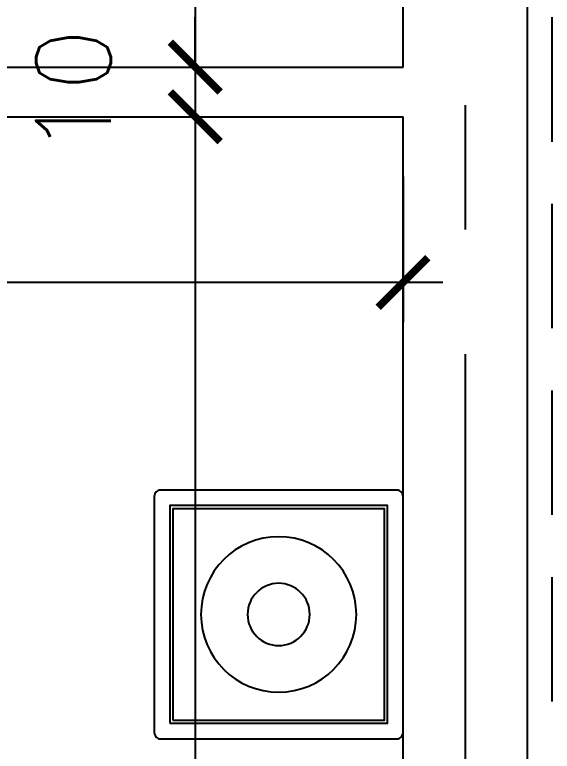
# Model space of a CAD drawing. Header units: centimetres. Extents: x -2093 to 2270, y -504 to 3084.
# Drawn here: x -508.1 to -400, y 1080.5 to 1228.5 of the extents above; entities that cross this region are included whole.
import ezdxf

# ---------------------------------------------------------------- set-up
doc = ezdxf.new("R2010")
doc.units = ezdxf.units.CM
doc.header["$LTSCALE"] = 100
doc.header["$MEASUREMENT"] = 0
doc.linetypes.add('GRID$0$GRID$0$XREF GRID$0$GRIDS$0$CENTER', pattern=[2, 1.25, -0.25, 0.25, -0.25])
doc.linetypes.add('HIDDEN', pattern=[0.375, 0.25, -0.125])
for name, color, linetype in [('CAR', 1, 'Continuous'), ('DIM IN', 1, 'Continuous'), ('FURNITURE', 111, 'Continuous'), ('GRID$0$XREF GRID', 11, 'GRID$0$GRID$0$XREF GRID$0$GRIDS$0$CENTER'), ('HIDDEN -03', 8, 'HIDDEN'), ('WALL-01', 7, 'Continuous')]:
    doc.layers.add(name, color=color, linetype=linetype)
doc.styles.add('22', font='romans.shx')
doc.dimstyles.new('100', dxfattribs={"dimtxt": 15, "dimasz": 10, "dimexe": 8, "dimexo": 12, "dimgap": 6, "dimtad": 1, "dimdec": 0, "dimzin": 0, "dimdsep": 46, "dimtxsty": '22', "dimblk": 'ARCHTICK', "dimcen": 30, "dimdle": 8, "dimclrd": 1, "dimclre": 1, "dimclrt": 2, "dimadec": 0, "dimazin": 0, "dimtfac": 1, "dimtdec": 0, "dimtmove": 2, "dimatfit": 3, "dimldrblk": 'OBLIQUE', "dimfxl": 100, "dimtolj": 1, "dimtzin": 0, "dimarcsym": 0})

# ---------------------------------------------------------------- blocks, each defined once
blk = doc.blocks.new('GRID')
at = {"layer": 'GRID$0$XREF GRID'}
blk.add_line((-417.5, 2960.33, 0), (-417.5, 522.76), dxfattribs=at)
blk = doc.blocks.new('CT2')
at = {"layer": 'FURNITURE'}
blk.add_lwpolyline([(-0.88, -0.37), (-48.38, -0.37, -0.414214), (-49.63, 0.88), (-49.63, 48.38, -0.414214), (-48.38, 49.63), (-0.88, 49.63, -0.414214), (0.37, 48.38), (0.37, 0.88, -0.414214)], format="xyb", close=True, dxfattribs=at)
for points in [[(-2.76, 2.76), (-46.51, 2.76), (-46.51, 46.51), (-2.76, 46.51)], [(-3.38, 3.38), (-45.88, 3.38), (-45.88, 45.88), (-3.38, 45.88)]]:
    blk.add_lwpolyline(points, close=True, dxfattribs=at)
for radius in [15.62, 6.25]:
    blk.add_circle((-24.63, 24.63), radius, dxfattribs=at)
blk = doc.blocks.new('_ARCHTICK')
at = {"color": 0, "linetype": 'ByBlock', "const_width": 0.15}
blk.add_lwpolyline([(-0.5, -0.5), (0.5, 0.5)], dxfattribs=at)
blk = doc.blocks.new('*D243')
at = {"layer": 'Defpoints', "color": 0, "transparency": 16777216}
for p in [(-840, 1208), (-430, 1208), (-840, 1174.7)]:
    blk.add_point(p, dxfattribs=at)
at = {"layer": 'DIM IN', "color": 1, "lineweight": -2, "transparency": 16777216}
for p, q in [((-840, 1196), (-840, 1166.7)), ((-430, 1196), (-430, 1166.7)), ((-422, 1174.7), (-848, 1174.7))]:
    blk.add_line(p, q, dxfattribs=at)
at = {"layer": 'DIM IN', "color": 1, "lineweight": -2, "transparency": 16777216, "xscale": 10, "yscale": 10, "zscale": 10, "rotation": 180}
blk.add_blockref('_ARCHTICK', (-840, 1174.7), dxfattribs=at)
at = {"layer": 'DIM IN', "color": 1, "lineweight": -2, "transparency": 16777216, "xscale": 10, "yscale": 10, "zscale": 10}
blk.add_blockref('_ARCHTICK', (-430, 1174.7), dxfattribs=at)
at = {"layer": 'DIM IN', "color": 2, "transparency": 16777216, "insert": (-635, 1188.2), "char_height": 15, "attachment_point": 5, "style": '22'}
blk.add_mtext('\\A1;410', dxfattribs=at)
blk = doc.blocks.new('_OBLIQUE')
at = {"color": 0, "linetype": 'ByBlock'}
blk.add_line((-0.5, -0.5), (0.5, 0.5), dxfattribs=at)
blk = doc.blocks.new('*D303')
at = {"layer": 'Defpoints', "color": 0, "transparency": 16777216}
for p in [(-471.77, 1428), (-471.77, 1218), (-471.77, 1218)]:
    blk.add_point(p, dxfattribs=at)
at = {"layer": 'DIM IN', "color": 1, "lineweight": -2, "transparency": 16777216}
for p, q in [((-471.77, 1436), (-471.77, 1210)), ((-483.77, 1428), (-479.77, 1428)), ((-483.77, 1218), (-479.77, 1218))]:
    blk.add_line(p, q, dxfattribs=at)
at = {"layer": 'DIM IN', "color": 1, "lineweight": -2, "transparency": 16777216, "xscale": 10, "yscale": 10, "zscale": 10}
for p, rotation in [((-471.77, 1428), 90), ((-471.77, 1218), 270)]:
    blk.add_blockref('_ARCHTICK', p, dxfattribs=dict(at, rotation=rotation))
at = {"layer": 'DIM IN', "color": 2, "transparency": 16777216, "insert": (-485.27, 1323), "char_height": 15, "attachment_point": 5, "rotation": 90, "style": '22'}
blk.add_mtext('\\A1;210', dxfattribs=at)
blk = doc.blocks.new('*D304')
at = {"layer": 'Defpoints', "color": 0, "transparency": 16777216}
for p in [(-471.77, 1218), (-471.77, 1208), (-471.77, 1208)]:
    blk.add_point(p, dxfattribs=at)
at = {"layer": 'DIM IN', "color": 1, "lineweight": -2, "transparency": 16777216}
for p, q in [((-471.77, 1218), (-471.77, 1228)), ((-483.77, 1218), (-479.77, 1218)), ((-471.77, 1218), (-471.77, 1208)), ((-483.77, 1208), (-479.77, 1208)), ((-471.77, 1208), (-471.77, 1198))]:
    blk.add_line(p, q, dxfattribs=at)
at = {"layer": 'DIM IN', "color": 1, "lineweight": -2, "transparency": 16777216, "xscale": 10, "yscale": 10, "zscale": 10}
for p, rotation in [((-471.77, 1218), 270), ((-471.77, 1208), 90)]:
    blk.add_blockref('_ARCHTICK', p, dxfattribs=dict(at, rotation=rotation))
at = {"layer": 'DIM IN', "color": 2, "transparency": 16777216, "insert": (-496.27, 1213), "char_height": 15, "attachment_point": 5, "rotation": 90, "style": '22'}
blk.add_mtext('\\A1;10', dxfattribs=at)
blk = doc.blocks.new('*D305')
at = {"layer": 'Defpoints', "color": 0, "transparency": 16777216}
for p in [(-471.77, 1208), (-471.77, 788), (-471.77, 788)]:
    blk.add_point(p, dxfattribs=at)
at = {"layer": 'DIM IN', "color": 1, "lineweight": -2, "transparency": 16777216}
for p, q in [((-471.77, 1216), (-471.77, 780)), ((-483.77, 1208), (-479.77, 1208)), ((-483.77, 788), (-479.77, 788))]:
    blk.add_line(p, q, dxfattribs=at)
at = {"layer": 'DIM IN', "color": 1, "lineweight": -2, "transparency": 16777216, "xscale": 10, "yscale": 10, "zscale": 10}
for p, rotation in [((-471.77, 1208), 90), ((-471.77, 788), 270)]:
    blk.add_blockref('_ARCHTICK', p, dxfattribs=dict(at, rotation=rotation))
at = {"layer": 'DIM IN', "color": 2, "transparency": 16777216, "insert": (-517.67, 998), "char_height": 15, "attachment_point": 5, "rotation": 90, "style": '22'}
blk.add_mtext('\\A1;420', dxfattribs=at)

msp = doc.modelspace()

# ---------------------------------------------------------------- linework, layer by layer
at = {"layer": 'HIDDEN -03'}
msp.add_line((-400, 753), (-400, 2648), dxfattribs=at)
at = {"layer": 'WALL-01'}
for p, q in [((-430, 1218), (-430, 1288)), ((-405, 763), (-405, 1288)), ((-665, 1218), (-430, 1218)), ((-840, 1208), (-430, 1208)), ((-430, 788), (-430, 1208))]:
    msp.add_line(p, q, dxfattribs=at)

# ---------------------------------------------------------------- block references
at = {"layer": 'CAR', "xscale": -1}
msp.add_blockref('CT2', (-479.63, 1083.37), dxfattribs=at)
at = {"layer": 'WALL-01'}
msp.add_blockref('GRID', (0, 0), dxfattribs=at)

# ---------------------------------------------------------------- dimensions: what is measured, and where the dimension line sits
at = {"layer": 'DIM IN'}
for base, p1, p2, picture, middle in [((-471.77, 1218), (-471.77, 1428), (-471.77, 1218), '*D303', (-485.27, 1323)), ((-471.77, 1208), (-471.77, 1218), (-471.77, 1208), '*D304', (-496.27, 1213))]:
    dim = msp.add_linear_dim(base=base, p1=p1, p2=p2, angle=90, dimstyle='100', override={"dimfxl": 0.075}, dxfattribs=at)
    dim.commit()
    dim.dimension.update_dxf_attribs({"geometry": picture, "text_midpoint": middle})
dim = msp.add_linear_dim(base=(-471.77, 788), p1=(-471.77, 1208), p2=(-471.77, 788), angle=90, dimstyle='100', override={"dimfxl": 0.075}, dxfattribs=at)
dim.commit()
dim.dimension.update_dxf_attribs({"geometry": '*D305', "text_midpoint": (-517.67, 998), "dimtype": 160})
dim = msp.add_linear_dim(base=(-840, 1174.7), p1=(-430, 1208), p2=(-840, 1208), dimstyle='100', override={"dimfxl": 0.075}, dxfattribs=at)
dim.commit()
dim.dimension.update_dxf_attribs({"geometry": '*D243', "text_midpoint": (-635, 1188.2)})

doc.saveas('drawing.dxf')
